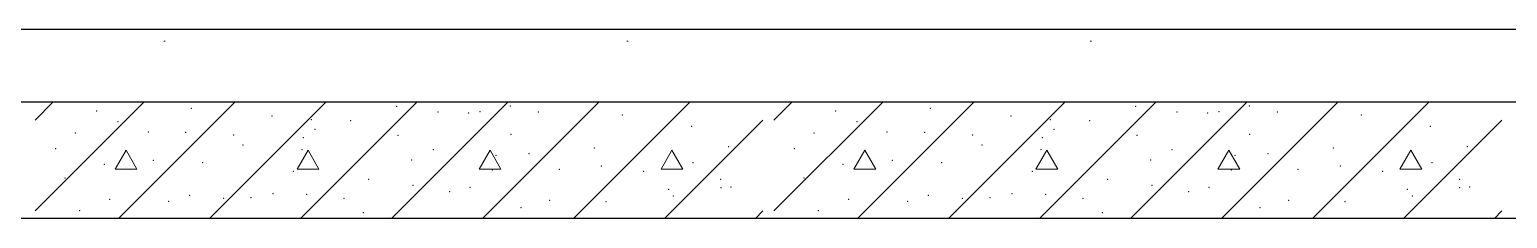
# Model space of a CAD drawing. Header units: millimetres. Extents: x 18162 to 7085488, y 72188 to 247925.
# Drawn here: x 4271646 to 4273676, y 134493 to 134753 of the extents above; entities that cross this region are included whole.
import ezdxf

# ---------------------------------------------------------------- set-up
doc = ezdxf.new("R2010")
doc.units = ezdxf.units.MM
doc.header["$MEASUREMENT"] = 0
doc.layers.add('Structural - Bearing', color=7, linetype='Continuous')

# ---------------------------------------------------------------- blocks, each defined once
blk = doc.blocks.new('*X1387', base_point=(4294986.6, 104752.7))
at = {"layer": 'Structural - Bearing', "color": 7, "linetype": 'Continuous', "lineweight": 9}
for p, q in [((4271653.8, 134628.2), (4271678.3, 134652.7)), ((4271653.8, 134503.2), (4271803.3, 134652.7)), ((4271768.3, 134492.7), (4271928.3, 134652.7)), ((4271893.3, 134492.7), (4272053.3, 134652.7)), ((4272018.3, 134492.7), (4272178.3, 134652.7)), ((4272143.3, 134492.7), (4272303.3, 134652.7)), ((4272268.3, 134492.7), (4272428.3, 134652.7)), ((4272393.3, 134492.7), (4272553.3, 134652.7)), ((4272668.9, 134628.2), (4272693.5, 134652.7)), ((4272668.9, 134503.2), (4272818.5, 134652.7)), ((4272783.5, 134492.7), (4272943.5, 134652.7)), ((4272908.5, 134492.7), (4273068.5, 134652.7)), ((4273033.5, 134492.7), (4273193.5, 134652.7)), ((4273158.5, 134492.7), (4273318.5, 134652.7)), ((4273283.5, 134492.7), (4273443.5, 134652.7)), ((4273408.5, 134492.7), (4273568.5, 134652.7)), ((4272518.3, 134492.7), (4272653.8, 134628.2)), ((4273533.5, 134492.7), (4273668.9, 134628.2)), ((4271763.7, 134560.5), (4271778.8, 134586.5)), ((4271778.8, 134586.5), (4271793.7, 134560.5)), ((4272013.7, 134560.5), (4272028.8, 134586.5)), ((4272028.8, 134586.5), (4272043.7, 134560.5)), ((4272263.7, 134560.5), (4272278.8, 134586.5)), ((4272278.8, 134586.5), (4272293.7, 134560.5)), ((4272513.7, 134560.5), (4272528.8, 134586.5)), ((4272528.8, 134586.5), (4272543.7, 134560.5)), ((4272778.8, 134560.5), (4272793.9, 134586.5)), ((4272793.9, 134586.5), (4272808.8, 134560.5)), ((4273028.8, 134560.5), (4273043.9, 134586.5)), ((4273043.9, 134586.5), (4273058.8, 134560.5)), ((4273278.8, 134560.5), (4273293.9, 134586.5)), ((4273293.9, 134586.5), (4273308.8, 134560.5)), ((4273528.8, 134560.5), (4273543.9, 134586.5)), ((4273543.9, 134586.5), (4273558.8, 134560.5)), ((4271793.7, 134560.5), (4271763.7, 134560.5)), ((4272043.7, 134560.5), (4272013.7, 134560.5)), ((4272293.7, 134560.5), (4272263.7, 134560.5)), ((4272543.7, 134560.5), (4272513.7, 134560.5)), ((4272808.8, 134560.5), (4272778.8, 134560.5)), ((4273058.8, 134560.5), (4273028.8, 134560.5)), ((4273308.8, 134560.5), (4273278.8, 134560.5)), ((4273558.8, 134560.5), (4273528.8, 134560.5)), ((4272643.3, 134492.7), (4272653.8, 134503.2)), ((4273658.5, 134492.7), (4273668.9, 134503.2))]:
    blk.add_line(p, q, dxfattribs=at)
for p in [(4272150.5, 134647.2), (4272306.8, 134647.3), (4273165.6, 134647.2), (4273321.9, 134647.3), (4271738.5, 134640.4), (4271868.6, 134644.2), (4271979.3, 134633.9), (4272033.3, 134628.7), (4272087.3, 134627.2), (4272207.3, 134639.1), (4272249.6, 134638), (4272265.1, 134639.5), (4272345, 134639.1), (4272460.5, 134634.9), (4272753.6, 134640.4), (4272883.7, 134644.2), (4272994.4, 134633.9), (4273048.4, 134628.7), (4273102.5, 134627.2), (4273222.4, 134639.1), (4273264.7, 134638), (4273280.2, 134639.5), (4273360.2, 134639.1), (4273475.6, 134634.9), (4271708.9, 134610.3), (4271767.7, 134625.8), (4271809.2, 134611.7), (4271860.9, 134611.4), (4271926.6, 134607.5), (4272038.3, 134615.2), (4272152.2, 134607.1), (4272307.5, 134608.7), (4272555.6, 134619.5), (4272724, 134610.3), (4272782.8, 134625.8), (4272824.3, 134611.7), (4272876, 134611.4), (4272941.7, 134607.5), (4273053.5, 134615.2), (4273167.4, 134607.1), (4273322.6, 134608.7), (4273570.7, 134619.5), (4271681.9, 134588.9), (4271939.5, 134594), (4272020.5, 134587.6), (4272022.4, 134604), (4272200.8, 134587.6), (4272242, 134591.4), (4272422.2, 134589.5), (4272606.5, 134591.4), (4272697, 134588.9), (4272954.6, 134594), (4273035.7, 134587.6), (4273037.6, 134604), (4273215.9, 134587.6), (4273257.2, 134591.4), (4273437.3, 134589.5), (4273621.6, 134591.4), (4271748.8, 134567), (4271816.4, 134572.8), (4271884, 134569.5), (4272099.7, 134574.1), (4272171.2, 134573.4), (4272287.1, 134579.8), (4272332.2, 134581.7), (4272557.5, 134569.5), (4272763.9, 134567), (4272831.5, 134572.8), (4272899.2, 134569.5), (4273114.8, 134574.1), (4273186.3, 134573.4), (4273302.2, 134579.8), (4273347.4, 134581.7), (4273572.7, 134569.5), (4271694.8, 134548.4), (4272008.5, 134557.6), (4272112, 134546.4), (4272281.9, 134559.2), (4272373.9, 134560.5), (4272431.8, 134564.8), (4272490.1, 134557.5), (4272595.8, 134546.8), (4272710, 134548.4), (4273023.7, 134557.6), (4273127.1, 134546.4), (4273297.1, 134559.2), (4273389, 134560.5), (4273446.9, 134564.8), (4273505.3, 134557.5), (4273610.9, 134546.8), (4271980.6, 134527), (4272027, 134525.8), (4272172.9, 134538.2), (4272223.6, 134529.4), (4272251.2, 134535.5), (4272524, 134532.8), (4272595.9, 134535), (4272609.7, 134536), (4272995.7, 134527), (4273042.1, 134525.8), (4273188, 134538.2), (4273238.8, 134529.4), (4273266.4, 134535.5), (4273539.1, 134532.8), (4273611, 134535), (4273624.8, 134536), (4271756.3, 134519), (4271837.2, 134516.4), (4271866, 134524.5), (4271912.7, 134520.6), (4271950.6, 134521.5), (4272078.1, 134520.3), (4272321.4, 134507.4), (4272360.9, 134517.5), (4272438.1, 134515.9), (4272530.8, 134523.6), (4272771.5, 134519), (4272852.4, 134516.4), (4272881.1, 134524.5), (4272927.8, 134520.6), (4272965.7, 134521.5), (4273093.2, 134520.3), (4273336.6, 134507.4), (4273376, 134517.5), (4273453.3, 134515.9), (4273546, 134523.6), (4271714.9, 134503.6), (4271903.5, 134502), (4272104.6, 134500.8), (4272730, 134503.6), (4272918.6, 134502), (4273119.8, 134500.8)]:
    blk.add_point(p, dxfattribs=at)

msp = doc.modelspace()

# ---------------------------------------------------------------- hatches: boundary and pattern name
at = {"layer": 'Structural - Bearing', "linetype": 'Continuous', "lineweight": 9}
h = msp.add_hatch(dxfattribs=at)
h.set_pattern_fill('Lightweight_Concrete_0003', style=0, pattern_type=2)
h.set_pattern_definition([(0, (4294986.6, 104752.7), (0, 1169.134), [73.125, -601.875]), (0, (4295324.1, 105337.3), (0, 1169.134), [73.125, -601.875]), (60, (4294986.6, 104752.7), (-1012.5, 584.567), [73.125, -601.875]), (60, (4295661.6, 104752.7), (-1012.5, 584.567), [73.125, -601.875]), (120, (4295059.7, 104752.7), (1012.5, 584.567), [73.125, -601.875]), (120, (4295734.7, 104752.7), (1012.5, 584.567), [73.125, -601.875]), (0, (4294986.58, 104865.2), (0, 225), [0, -225, 0, -337.5]), (45, (4295099.08, 104865.2), (-159.099, 159.099), [0, -168.75, 0, -281.25])])
h.paths.add_polyline_path([(4274013.1, 134752.7), (4267713.1, 134752.7), (4267713.1, 134652.7), (4274013.1, 134652.7)])

# ---------------------------------------------------------------- linework, layer by layer
at = {"layer": 'Structural - Bearing', "color": 7, "linetype": 'Continuous', "lineweight": 25}
for p, q in [((4274013.1, 134752.7), (4267713.1, 134752.7)), ((4274013.1, 134652.7), (4267713.1, 134652.7)), ((4274013.1, 134492.7), (4267713.1, 134492.7))]:
    msp.add_line(p, q, dxfattribs=at)

# ---------------------------------------------------------------- block references
at = {"layer": 'Structural - Bearing', "lineweight": 0}
msp.add_blockref('*X1387', (4294986.6, 104752.7), dxfattribs=at)

doc.saveas('drawing.dxf')
